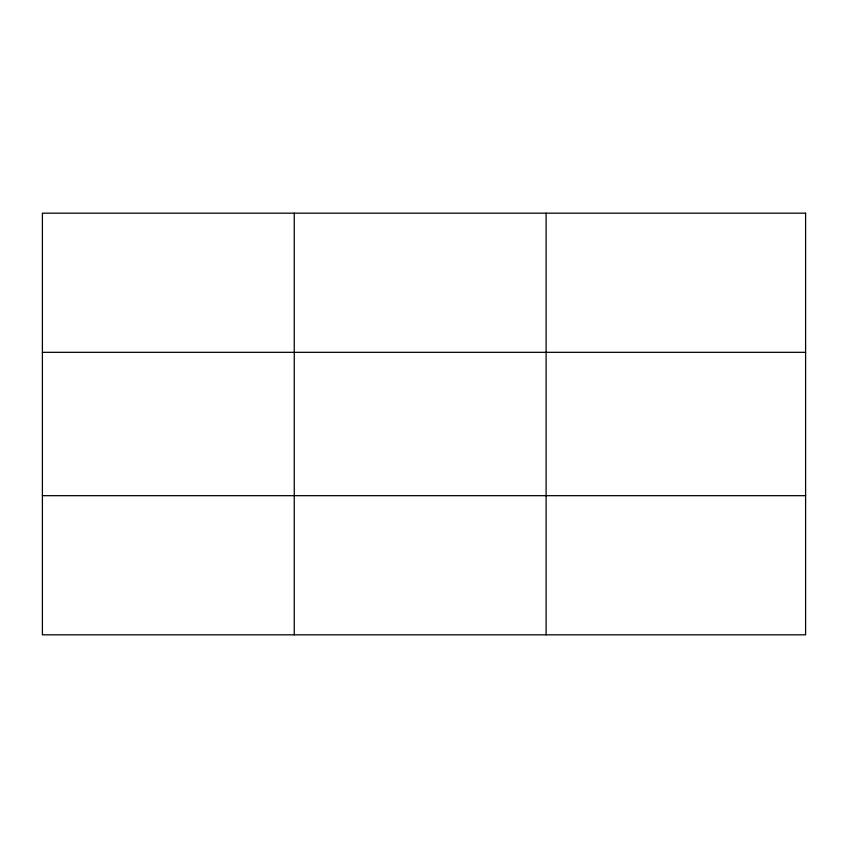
<?xml version="1.0" encoding="UTF-8"?>
<svg xmlns="http://www.w3.org/2000/svg" width="848" height="848" viewBox="0 0 848 848"><rect width="100%" height="100%" fill="white"/><g stroke="black" fill="none" stroke-linecap="round" stroke-linejoin="round"><path stroke-width="1.27" d="M294.256 213.177L294.256 634.823M546.112 213.177L546.112 634.823M42.4 352.323L805.6 352.323M42.4 495.677L805.6 495.677M805.6 213.177L805.6 634.823L42.4 634.823L42.4 213.177L805.6 213.177"/></g></svg>
